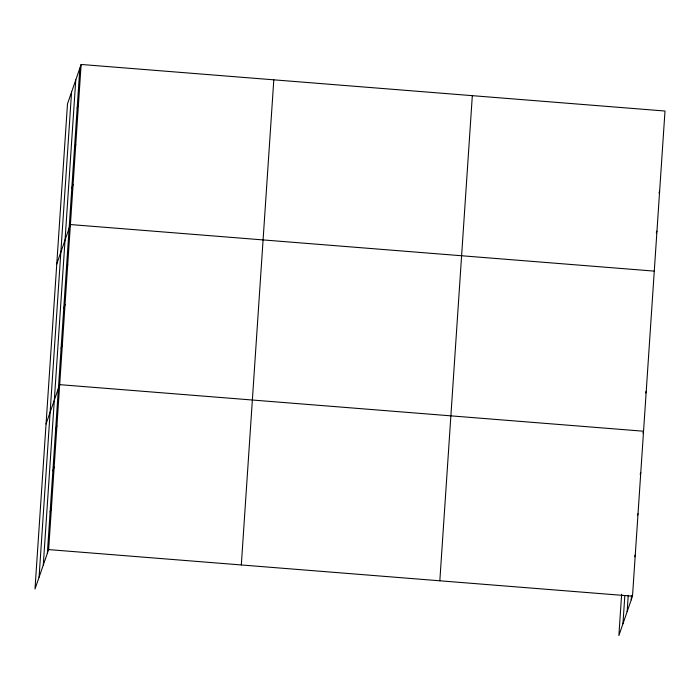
<?xml version="1.0" encoding="UTF-8"?>
<svg xmlns="http://www.w3.org/2000/svg" width="700" height="700" viewBox="0 0 700 700"><rect width="100%" height="100%" fill="white"/><g stroke="black" fill="none" stroke-linecap="round" stroke-linejoin="round"><path stroke-width="1.05" d="M39.078 577.202L71.575 92.067M43.278 565.075L75.775 79.94M47.355 553.298L79.844 68.171M81.13 64.461L67.498 103.845L35 588.971L48.633 549.596L81.13 64.461L665 111.029L632.503 596.155L618.87 635.539L621.635 594.3M241.316 564.961L273.805 79.826M439.828 580.79L472.325 95.664M622.947 623.77L624.837 595.551M627.148 611.634L628.233 595.359M631.225 599.865L631.514 595.525M77.166 108.194L78.453 104.484M74.489 148.216L75.766 144.506M71.803 188.239L73.089 184.529M56.77 263.935L70.411 224.551L654.273 271.119M66.439 268.284L67.725 264.574M63.761 308.306L65.047 304.605M61.084 348.329L62.361 344.627M46.051 424.025L59.684 384.65L643.554 431.217L642.915 433.064M55.641 429.59L56.919 425.88M52.876 470.829L54.163 467.119M50.111 512.067L51.398 508.358M658.997 192.929L659.636 191.074M656.32 232.951L656.959 231.096M645.593 393.041L646.231 391.195M640.15 474.302L640.789 472.448M637.385 515.541L638.032 513.686M634.629 556.78L635.267 554.925M48.633 549.596L632.503 596.155"/></g></svg>
